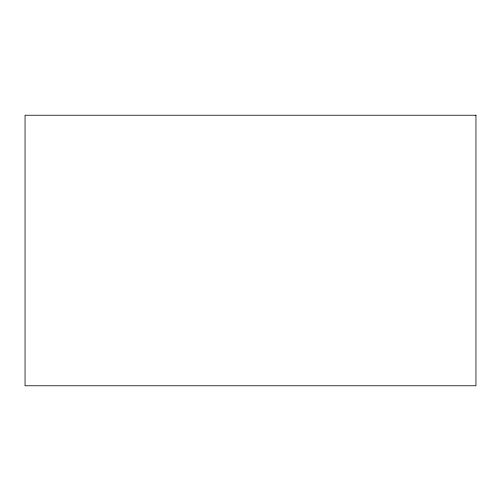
<?xml version="1.0" encoding="UTF-8"?>
<svg xmlns="http://www.w3.org/2000/svg" width="501" height="501" viewBox="0 0 501 501"><rect width="100%" height="100%" fill="white"/><g stroke="black" fill="none" stroke-linecap="round" stroke-linejoin="round"><path stroke-width="0.75" d="M475.95 115.23L25.05 115.23L25.05 385.77L475.95 385.77L475.95 115.23"/></g></svg>
